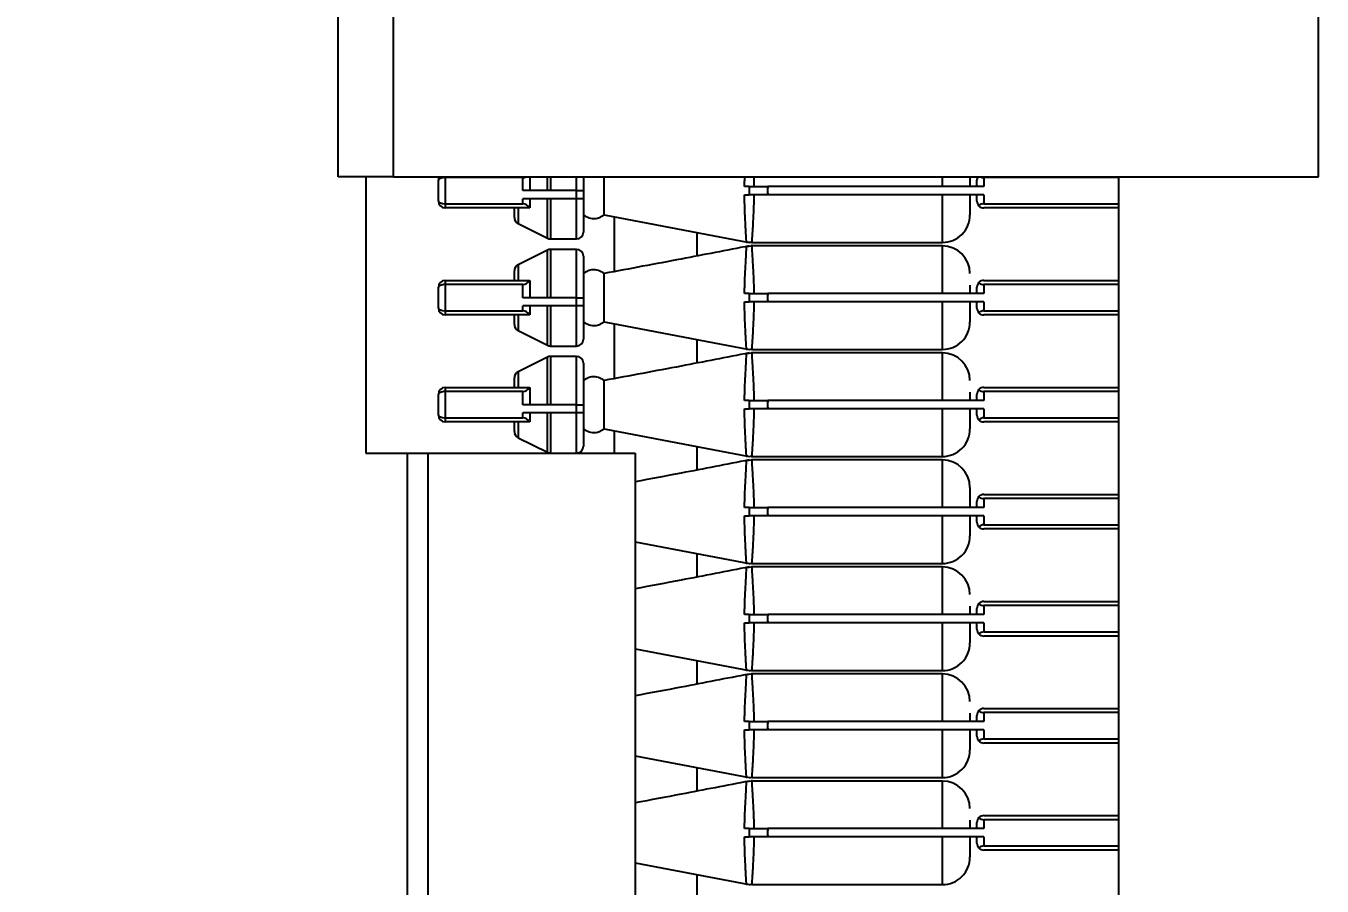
# Model space of a CAD drawing. Header units: millimetres. Extents: x 10 to 584, y 10 to 410.
# Drawn here: x 76.73 to 82.99, y 299.75 to 303.91 of the extents above; entities that cross this region are included whole.
import ezdxf

# ---------------------------------------------------------------- set-up
doc = ezdxf.new("R2010")
doc.units = ezdxf.units.MM
doc.layers.add('2', color=1, linetype='Continuous')
doc.styles.add('SLDTEXTSTYLE0', font='TXT', dxfattribs={"width": 0.7})
doc.dimstyles.new('SLDDIMSTYLE0', dxfattribs={"dimtxt": 3.5, "dimasz": 3.5, "dimexe": 0, "dimexo": 0.0625, "dimgap": 0.875, "dimtad": 1, "dimlfac": 15, "dimrnd": 1e-09, "dimzin": 12, "dimdsep": 46, "dimtxsty": 'SLDTEXTSTYLE0', "dimsah": 1, "dimcen": 0.09, "dimadec": 0, "dimazin": 3, "dimtfac": 1, "dimtofl": 0, "dimtmove": 0, "dimatfit": 3, "dimfxl": 0, "dimfrac": 2, "dimtolj": 1, "dimtzin": 12, "dimarcsym": 0})

# ---------------------------------------------------------------- blocks, each defined once
blk = doc.blocks.new('_D')
at = {"layer": '2', "color": 1}
for p, q in [((167.5018, 346.7783), (43.5018, 346.7783)), ((44.5018, 346.7783), (44.5018, 225.845)), ((181.5762, 225.845), (43.5018, 225.845))]:
    blk.add_line(p, q, dxfattribs=at)
for points in [[(44.5018, 346.7783), (43.9634, 343.2783), (45.0403, 343.2783)], [(44.5018, 225.845), (45.0403, 229.345), (43.9634, 229.345)]]:
    blk.add_solid(points, dxfattribs=at)
at = {"layer": '2', "color": 1, "insert": (39.9901, 278.6627), "char_height": 3.5, "attachment_point": 1, "rotation": 90, "style": 'SLDTEXTSTYLE0'}
blk.add_mtext('1814', dxfattribs=at)

msp = doc.modelspace()

# ---------------------------------------------------------------- linework, layer by layer
at = {"color": 7, "linetype": 'Continuous', "lineweight": 25}
for p, q in [((78.23516, 303.17831), (78.23516, 304.51165)), ((78.50183, 303.17831), (78.50183, 304.51165)), ((82.96849, 303.17831), (82.96849, 304.51165)), ((78.50183, 303.17831), (78.23516, 303.17831)), ((78.36849, 303.17831), (78.36849, 301.84498)), ((78.50183, 303.17831), (82.96849, 303.17831)), ((78.71849, 303.16117), (78.71849, 303.16165)), ((78.71849, 303.06212), (78.71849, 303.16117)), ((78.75183, 303.17498), (78.75183, 303.04831)), ((79.12625, 303.17498), (78.75183, 303.17498)), ((79.12625, 303.11165), (79.12625, 303.17498)), ((79.15958, 303.17831), (79.15958, 303.11165)), ((79.41849, 303.17831), (79.41849, 303.11165)), ((81.31849, 303.13165), (81.31849, 303.16165)), ((81.35183, 303.17498), (81.35183, 303.13165)), ((82.00183, 303.17498), (81.35183, 303.17498)), ((82.00183, 303.17831), (82.00183, 298.67831)), ((79.38516, 303.11165), (79.12625, 303.11165)), ((79.38516, 303.07165), (79.38516, 303.11165)), ((79.38516, 303.11165), (79.41849, 303.11165)), ((79.41849, 303.11165), (79.41849, 303.07165)), ((80.19662, 303.09165), (80.21849, 303.09165)), ((80.21849, 303.13165), (80.19671, 303.13165)), ((80.21849, 303.13165), (80.21849, 303.09165)), ((81.35183, 303.13165), (80.30968, 303.13165)), ((81.35183, 303.09165), (80.30968, 303.09165)), ((81.31849, 303.06165), (81.31849, 303.09165)), ((81.35183, 303.09165), (81.35183, 303.04831)), ((78.71849, 303.06165), (78.71849, 303.06212)), ((78.75183, 303.04831), (78.75183, 303.02831)), ((78.75183, 303.04831), (79.12625, 303.04831)), ((79.38516, 303.07165), (79.12625, 303.07165)), ((79.12625, 303.04831), (79.12625, 303.07165)), ((79.15958, 303.02852), (79.15934, 303.02831)), ((79.15958, 303.07165), (79.15958, 303.02852)), ((79.41849, 303.07165), (79.38516, 303.07165)), ((79.41849, 303.07165), (79.41849, 302.91165)), ((81.35183, 303.04831), (82.00183, 303.04831)), ((79.1568, 303.02831), (78.75183, 303.02831)), ((79.08516, 302.98225), (79.08516, 303.02831)), ((79.15934, 303.02831), (79.1568, 303.02831)), ((79.51849, 302.99498), (80.21849, 302.86181)), ((79.56849, 302.72101), (79.56849, 302.98547)), ((82.00183, 303.02831), (81.35183, 303.02831)), ((79.10359, 302.95243), (79.24479, 302.88183)), ((79.96849, 302.79643), (79.96849, 302.90937)), ((79.25969, 302.87831), (79.38516, 302.87831)), ((80.20585, 302.86608), (80.20594, 302.86415)), ((80.20585, 302.84047), (80.20594, 302.84247)), ((80.23141, 302.844), (80.20619, 302.84059)), ((80.23128, 302.86165), (81.15183, 302.86165)), ((81.15183, 302.84498), (80.23128, 302.84498)), ((79.24479, 302.82479), (79.10359, 302.75419)), ((79.38516, 302.82831), (79.25969, 302.82831)), ((79.41849, 302.79498), (79.41849, 302.59498)), ((79.08516, 302.67831), (79.08516, 302.72438)), ((78.75183, 302.67831), (78.75183, 302.65831)), ((78.75183, 302.67831), (79.1568, 302.67831)), ((79.12625, 302.65831), (78.75183, 302.65831)), ((78.75183, 302.65831), (78.75183, 302.53165)), ((79.12625, 302.59498), (79.12625, 302.65831)), ((79.1568, 302.67831), (79.15934, 302.67831)), ((79.15934, 302.67831), (79.15958, 302.67811)), ((79.15958, 302.67811), (79.15958, 302.59498)), ((81.35183, 302.67831), (82.00183, 302.67831)), ((81.35183, 302.65831), (81.35183, 302.61498)), ((82.00183, 302.65831), (81.35183, 302.65831)), ((78.71849, 302.64451), (78.71849, 302.64498)), ((78.71849, 302.54545), (78.71849, 302.64451)), ((79.38516, 302.59498), (79.12625, 302.59498)), ((79.38516, 302.55498), (79.38516, 302.59498)), ((79.38516, 302.59498), (79.41849, 302.59498)), ((79.41849, 302.59498), (79.41849, 302.55498)), ((80.21849, 302.61498), (80.19671, 302.61498)), ((80.21849, 302.61498), (80.21849, 302.57498)), ((81.35183, 302.61498), (80.30968, 302.61498)), ((81.31849, 302.61498), (81.31849, 302.64498)), ((78.71849, 302.54498), (78.71849, 302.54545)), ((78.75183, 302.53165), (78.75183, 302.51165)), ((78.75183, 302.53165), (79.12625, 302.53165)), ((79.12625, 302.53165), (79.12625, 302.55498)), ((79.38516, 302.55498), (79.12625, 302.55498)), ((79.15958, 302.55498), (79.15958, 302.51185)), ((79.41849, 302.55498), (79.38516, 302.55498)), ((79.41849, 302.55498), (79.41849, 302.39498)), ((80.19662, 302.57498), (80.21849, 302.57498)), ((81.35183, 302.57498), (80.30968, 302.57498)), ((81.31849, 302.54498), (81.31849, 302.57498)), ((81.35183, 302.57498), (81.35183, 302.53165)), ((81.35183, 302.53165), (82.00183, 302.53165)), ((79.1568, 302.51165), (78.75183, 302.51165)), ((79.08516, 302.46558), (79.08516, 302.51165)), ((79.15934, 302.51165), (79.1568, 302.51165)), ((79.15958, 302.51185), (79.15934, 302.51165)), ((79.51849, 302.47832), (80.21849, 302.34514)), ((79.56849, 302.20435), (79.56849, 302.4688)), ((82.00183, 302.51165), (81.35183, 302.51165)), ((79.10359, 302.43577), (79.24479, 302.36517)), ((79.25969, 302.36165), (79.38516, 302.36165)), ((79.96849, 302.27977), (79.96849, 302.3927)), ((80.20585, 302.34941), (80.20594, 302.34749)), ((80.23128, 302.34498), (81.15183, 302.34498)), ((79.24479, 302.30813), (79.10359, 302.23753)), ((79.38516, 302.31165), (79.25969, 302.31165)), ((79.41849, 302.27831), (79.41849, 302.07831)), ((80.20585, 302.3238), (80.20594, 302.3258)), ((80.23141, 302.32733), (80.20619, 302.32392)), ((81.15183, 302.32831), (80.23128, 302.32831)), ((78.75183, 302.16165), (78.75183, 302.14165)), ((78.75183, 302.16165), (79.1568, 302.16165)), ((79.08516, 302.16165), (79.08516, 302.20771)), ((79.1568, 302.16165), (79.15934, 302.16165)), ((79.15934, 302.16165), (79.15958, 302.16145)), ((79.15958, 302.16145), (79.15958, 302.07831)), ((81.35183, 302.16165), (82.00183, 302.16165)), ((78.71849, 302.12784), (78.71849, 302.12831)), ((78.71849, 302.02879), (78.71849, 302.12784)), ((79.12625, 302.14165), (78.75183, 302.14165)), ((78.75183, 302.14165), (78.75183, 302.01498)), ((79.12625, 302.07831), (79.12625, 302.14165)), ((80.21849, 302.09831), (80.19671, 302.09831)), ((80.21849, 302.09831), (80.21849, 302.05831)), ((81.35183, 302.09831), (80.30968, 302.09831)), ((81.31849, 302.09831), (81.31849, 302.12831)), ((81.35183, 302.14165), (81.35183, 302.09831)), ((82.00183, 302.14165), (81.35183, 302.14165)), ((78.71849, 302.02831), (78.71849, 302.02879)), ((79.38516, 302.07831), (79.12625, 302.07831)), ((79.38516, 302.03831), (79.12625, 302.03831)), ((79.12625, 302.01498), (79.12625, 302.03831)), ((79.15958, 302.03831), (79.15958, 301.99518)), ((79.38516, 302.03831), (79.38516, 302.07831)), ((79.38516, 302.07831), (79.41849, 302.07831)), ((79.41849, 302.03831), (79.38516, 302.03831)), ((79.41849, 302.07831), (79.41849, 302.03831)), ((79.41849, 302.03831), (79.41849, 301.87831)), ((80.19662, 302.05831), (80.21849, 302.05831)), ((81.35183, 302.05831), (80.30968, 302.05831)), ((81.31849, 302.02831), (81.31849, 302.05831)), ((81.35183, 302.05831), (81.35183, 302.01498)), ((78.75183, 302.01498), (78.75183, 301.99498)), ((78.75183, 302.01498), (79.12625, 302.01498)), ((79.1568, 301.99498), (78.75183, 301.99498)), ((79.08516, 301.94892), (79.08516, 301.99498)), ((79.15934, 301.99498), (79.1568, 301.99498)), ((79.15958, 301.99518), (79.15934, 301.99498)), ((81.35183, 302.01498), (82.00183, 302.01498)), ((82.00183, 301.99498), (81.35183, 301.99498)), ((79.10359, 301.9191), (79.24479, 301.8485)), ((79.51849, 301.96165), (80.21849, 301.82847)), ((79.56849, 301.84498), (79.56849, 301.95214)), ((78.36849, 301.84498), (78.56849, 301.84498)), ((78.56849, 298.67831), (78.56849, 301.84498)), ((78.56849, 301.84498), (78.66849, 301.84498)), ((78.66849, 298.67831), (78.66849, 301.84498)), ((78.66849, 301.84498), (79.66849, 301.84498)), ((79.66849, 301.84498), (79.66849, 298.67831)), ((79.96849, 301.7631), (79.96849, 301.87604)), ((80.20585, 301.83275), (80.20594, 301.83082)), ((80.20585, 301.80713), (80.20594, 301.80913)), ((80.23141, 301.81067), (80.20619, 301.80726)), ((80.23128, 301.82831), (81.15183, 301.82831)), ((81.15183, 301.81165), (80.23128, 301.81165)), ((81.31849, 301.58165), (81.31849, 301.61165)), ((81.35183, 301.64498), (82.00183, 301.64498)), ((81.35183, 301.62498), (81.35183, 301.58165)), ((82.00183, 301.62498), (81.35183, 301.62498)), ((80.19662, 301.54165), (80.21849, 301.54165)), ((80.21849, 301.58165), (80.19671, 301.58165)), ((80.21849, 301.58165), (80.21849, 301.54165)), ((81.35183, 301.58165), (80.30968, 301.58165)), ((81.35183, 301.54165), (80.30968, 301.54165)), ((81.31849, 301.51165), (81.31849, 301.54165)), ((81.35183, 301.54165), (81.35183, 301.49831)), ((81.35183, 301.49831), (82.00183, 301.49831)), ((82.00183, 301.47831), (81.35183, 301.47831)), ((79.66849, 301.41644), (80.21849, 301.31181)), ((79.96849, 301.24643), (79.96849, 301.35937)), ((80.20585, 301.31608), (80.20594, 301.31415)), ((80.20585, 301.29047), (80.20594, 301.29247)), ((80.23141, 301.294), (80.20619, 301.29059)), ((80.23128, 301.31165), (81.15183, 301.31165)), ((81.15183, 301.29498), (80.23128, 301.29498)), ((81.31849, 301.06498), (81.31849, 301.09498)), ((81.35183, 301.12831), (82.00183, 301.12831)), ((82.00183, 301.10831), (81.35183, 301.10831)), ((81.35183, 301.10831), (81.35183, 301.06498)), ((80.21849, 301.06498), (80.19671, 301.06498)), ((80.21849, 301.06498), (80.21849, 301.02498)), ((81.35183, 301.06498), (80.30968, 301.06498)), ((80.19662, 301.02498), (80.21849, 301.02498)), ((81.35183, 301.02498), (80.30968, 301.02498)), ((81.31849, 300.99498), (81.31849, 301.02498)), ((81.35183, 301.02498), (81.35183, 300.98165)), ((81.35183, 300.98165), (82.00183, 300.98165)), ((82.00183, 300.96165), (81.35183, 300.96165)), ((79.66849, 300.89978), (80.21849, 300.79514)), ((79.96849, 300.72977), (79.96849, 300.8427)), ((80.20585, 300.79941), (80.20594, 300.79749)), ((80.20585, 300.7738), (80.20594, 300.7758)), ((80.23141, 300.77733), (80.20619, 300.77392)), ((80.23128, 300.79498), (81.15183, 300.79498)), ((81.15183, 300.77831), (80.23128, 300.77831)), ((81.35183, 300.61165), (82.00183, 300.61165)), ((81.35183, 300.59165), (81.35183, 300.54831)), ((82.00183, 300.59165), (81.35183, 300.59165)), ((80.21849, 300.54831), (80.19671, 300.54831)), ((80.21849, 300.54831), (80.21849, 300.50831)), ((81.35183, 300.54831), (80.30968, 300.54831)), ((81.31849, 300.54831), (81.31849, 300.57831)), ((80.19662, 300.50831), (80.21849, 300.50831)), ((81.35183, 300.50831), (80.30968, 300.50831)), ((81.31849, 300.47831), (81.31849, 300.50831)), ((81.35183, 300.50831), (81.35183, 300.46498)), ((81.35183, 300.46498), (82.00183, 300.46498)), ((82.00183, 300.44498), (81.35183, 300.44498)), ((79.66849, 300.38311), (80.21849, 300.27847)), ((79.96849, 300.2131), (79.96849, 300.32604)), ((80.20585, 300.28275), (80.20594, 300.28082)), ((80.23128, 300.27831), (81.15183, 300.27831)), ((80.20585, 300.25713), (80.20594, 300.25913)), ((80.23141, 300.26067), (80.20619, 300.25726)), ((81.15183, 300.26165), (80.23128, 300.26165)), ((81.35183, 300.09498), (82.00183, 300.09498)), ((80.21849, 300.03165), (80.19671, 300.03165)), ((80.21849, 300.03165), (80.21849, 299.99165)), ((81.35183, 300.03165), (80.30968, 300.03165)), ((81.31849, 300.03165), (81.31849, 300.06165)), ((81.35183, 300.07498), (81.35183, 300.03165)), ((82.00183, 300.07498), (81.35183, 300.07498)), ((80.19662, 299.99165), (80.21849, 299.99165)), ((81.35183, 299.99165), (80.30968, 299.99165)), ((81.31849, 299.96165), (81.31849, 299.99165)), ((81.35183, 299.99165), (81.35183, 299.94831)), ((81.35183, 299.94831), (82.00183, 299.94831)), ((82.00183, 299.92831), (81.35183, 299.92831)), ((79.66849, 299.86644), (80.21849, 299.76181)), ((79.96849, 299.69643), (79.96849, 299.80937)), ((80.20585, 299.76608), (80.20594, 299.76415)), ((80.23128, 299.76165), (81.15183, 299.76165))]:
    msp.add_line(p, q, dxfattribs=at)
at = {"color": 59, "linetype": 'Continuous', "lineweight": 25}
for p, q in [((78.75183, 303.17831), (78.75183, 303.17498)), ((79.24479, 303.11165), (79.24479, 303.17831)), ((79.25969, 303.17831), (79.25969, 303.11165)), ((79.38516, 303.11165), (79.38516, 303.17831)), ((79.24479, 302.88183), (79.24479, 303.07165)), ((79.25969, 303.07165), (79.25969, 302.87831)), ((79.38516, 302.87831), (79.38516, 303.07165)), ((79.10359, 303.02831), (79.10359, 302.95243)), ((79.24479, 302.59498), (79.24479, 302.82479)), ((79.25969, 302.82831), (79.25969, 302.59498)), ((79.38516, 302.59498), (79.38516, 302.82831)), ((79.10359, 302.75419), (79.10359, 302.67831)), ((79.24479, 302.36517), (79.24479, 302.55498)), ((79.25969, 302.55498), (79.25969, 302.36165)), ((79.38516, 302.36165), (79.38516, 302.55498)), ((79.10359, 302.51165), (79.10359, 302.43577)), ((79.24479, 302.07831), (79.24479, 302.30813)), ((79.25969, 302.31165), (79.25969, 302.07831)), ((79.38516, 302.07831), (79.38516, 302.31165)), ((79.10359, 302.23753), (79.10359, 302.16165)), ((79.24479, 301.8485), (79.24479, 302.03831)), ((79.25969, 302.03831), (79.25969, 301.84498)), ((79.38516, 301.84498), (79.38516, 302.03831)), ((79.10359, 301.99498), (79.10359, 301.9191))]:
    msp.add_line(p, q, dxfattribs=at)
at = {"color": 7, "linetype": 'Continuous', "lineweight": 25}
for centre, radius, start, end in [((78.75183, 303.16165), 0.03333, 150, 180), ((79.12625, 303.20831), 0.03333, 270, 295.841933), ((81.35183, 303.16165), 0.03333, 150, 180), ((81.35183, 303.20831), 0.03333, 244.158067, 270), ((78.75183, 303.06165), 0.03333, 180, 270), ((79.12625, 303.01498), 0.03333, 23.578178, 90), ((81.35183, 303.06165), 0.03333, 180, 224.427004), ((81.35183, 303.01498), 0.03333, 90, 135.572996), ((81.35183, 303.06165), 0.03333, 224.427004, 270), ((79.11849, 302.98225), 0.03333, 180, 243.434949), ((81.15183, 302.99498), 0.13333, 269.982121, 0), ((79.38516, 302.91165), 0.03333, 270, 0), ((79.25969, 302.91165), 0.03333, 243.434949, 270), ((81.15183, 302.71165), 0.13333, 0, 89.982121), ((79.25969, 302.79498), 0.03333, 90, 116.565051), ((79.38516, 302.79498), 0.03333, 0, 90), ((79.11849, 302.72438), 0.03333, 116.565051, 180), ((78.75183, 302.64498), 0.03333, 90, 180), ((79.12625, 302.69165), 0.03333, 270, 336.421822), ((81.35183, 302.64498), 0.03333, 135.572996, 180), ((81.35183, 302.64498), 0.03333, 90, 135.572996), ((81.35183, 302.69165), 0.03333, 224.427004, 270), ((78.75183, 302.54498), 0.03333, 180, 270), ((79.12625, 302.49831), 0.03333, 23.578178, 90), ((81.35183, 302.54498), 0.03333, 180, 224.427004), ((81.35183, 302.49831), 0.03333, 90, 135.572996), ((79.11849, 302.46558), 0.03333, 180, 243.434949), ((81.15183, 302.47831), 0.13333, 269.982121, 0), ((81.35183, 302.54498), 0.03333, 224.427004, 270), ((79.25969, 302.39498), 0.03333, 243.434949, 270), ((79.38516, 302.39498), 0.03333, 270, 0), ((79.25969, 302.27831), 0.03333, 90, 116.565051), ((79.38516, 302.27831), 0.03333, 0, 90), ((81.15183, 302.19498), 0.13333, 0, 89.982121), ((79.11849, 302.20771), 0.03333, 116.565051, 180), ((78.75183, 302.12831), 0.03333, 90, 180), ((79.12625, 302.17498), 0.03333, 270, 336.421822), ((81.35183, 302.12831), 0.03333, 90, 135.572996), ((81.35183, 302.12831), 0.03333, 135.572996, 180), ((81.35183, 302.17498), 0.03333, 224.427004, 270), ((78.75183, 302.02831), 0.03333, 180, 270), ((81.35183, 302.02831), 0.03333, 180, 224.427004), ((79.12625, 301.98165), 0.03333, 23.578178, 90), ((81.35183, 301.98165), 0.03333, 90, 135.572996), ((81.35183, 302.02831), 0.03333, 224.427004, 270), ((79.11849, 301.94892), 0.03333, 180, 243.434949), ((81.15183, 301.96165), 0.13333, 269.982121, 0), ((79.25969, 301.87831), 0.03333, 243.434949, 270), ((79.38516, 301.87831), 0.03333, 270, 0), ((81.15183, 301.67831), 0.13333, 0, 89.982121), ((81.35183, 301.61165), 0.03333, 135.572996, 180), ((81.35183, 301.61165), 0.03333, 90, 135.572996), ((81.35183, 301.65831), 0.03333, 224.427004, 270), ((81.35183, 301.51165), 0.03333, 180, 224.427004), ((81.35183, 301.46498), 0.03333, 90, 135.572996), ((81.35183, 301.51165), 0.03333, 224.427004, 270), ((81.15183, 301.44498), 0.13333, 269.982121, 0), ((81.15183, 301.16165), 0.13333, 0, 89.982121), ((81.35183, 301.09498), 0.03333, 135.572996, 180), ((81.35183, 301.09498), 0.03333, 90, 135.572996), ((81.35183, 301.14165), 0.03333, 224.427004, 270), ((81.35183, 300.99498), 0.03333, 180, 224.427004), ((81.35183, 300.94831), 0.03333, 90, 135.572996), ((81.35183, 300.99498), 0.03333, 224.427004, 270), ((81.15183, 300.92831), 0.13333, 269.982121, 0), ((81.15183, 300.64498), 0.13333, 0, 89.982121), ((81.35183, 300.57831), 0.03333, 135.572996, 180), ((81.35183, 300.57831), 0.03333, 90, 135.572996), ((81.35183, 300.62498), 0.03333, 224.427004, 270), ((81.35183, 300.47831), 0.03333, 180, 224.427004), ((81.35183, 300.43165), 0.03333, 90, 135.572996), ((81.15183, 300.41165), 0.13333, 269.982121, 0), ((81.35183, 300.47831), 0.03333, 224.427004, 270), ((81.15183, 300.12831), 0.13333, 0, 89.982121), ((81.35183, 300.06165), 0.03333, 90, 135.572996), ((81.35183, 300.06165), 0.03333, 135.572996, 180), ((81.35183, 300.10831), 0.03333, 224.427004, 270), ((81.35183, 299.96165), 0.03333, 180, 224.427004), ((81.35183, 299.91498), 0.03333, 90, 135.572996), ((81.35183, 299.96165), 0.03333, 224.427004, 270), ((81.15183, 299.89498), 0.13333, 269.982121, 0)]:
    msp.add_arc(centre, radius, start, end, dxfattribs=at)
for centre, start_param, end_param in [((78.75183, 303.16117), 1.5707963, 3.1415927), ((78.75183, 303.06212), 3.1415927, 4.712389), ((78.75183, 302.64451), 1.5707963, 3.1415927), ((78.75183, 302.54545), 3.1415927, 4.712389), ((78.75183, 302.12784), 1.5707963, 3.1415927), ((78.75183, 302.02879), 3.1415927, 4.712389)]:
    msp.add_ellipse(centre, major_axis=(0.03333, 0), ratio=0.4142136, start_param=start_param, end_param=end_param, dxfattribs=at)
for points, knots in [([(79.51849, 303.11165), (79.51849, 303.12725), (79.51849, 303.15192), (79.51849, 303.17122), (79.51849, 303.17831)], [0, 0, 0, 0, 0.6321966, 1, 1, 1, 1]), ([(81.28516, 303.17223), (81.28516, 303.16488), (81.28516, 303.15354), (81.28516, 303.13734), (81.28516, 303.13165)], [0, 0, 0, 0, 0.6488276, 1, 1, 1, 1]), ([(79.51849, 302.99507), (79.51849, 302.99504), (79.51849, 302.99202), (79.51849, 303.0024), (79.51849, 303.02664), (79.51849, 303.06593), (79.51849, 303.09641), (79.51849, 303.11165)], [0, 0, 0, 0, 0.002411, 0.2518083, 0.5012055, 0.7506028, 1, 1, 1, 1]), ([(80.21849, 303.13165), (80.23075, 303.13165), (80.25527, 303.13165), (80.28872, 303.13165), (80.30673, 303.13165), (80.30968, 303.13165)], [0, 0, 0, 0, 0.4554846, 0.9107025, 1, 1, 1, 1]), ([(80.30968, 303.09165), (80.29424, 303.09165), (80.26333, 303.09165), (80.2336, 303.09165), (80.22024, 303.09165), (80.21849, 303.09165)], [0, 0, 0, 0, 0.46482772, 0.93020447, 1, 1, 1, 1]), ([(81.28516, 303.09165), (81.28516, 303.08675), (81.28516, 303.06574), (81.28516, 303.03896), (81.28516, 303.00382), (81.28516, 302.99862), (81.28516, 302.99498)], [0, 0, 0, 0, 0.06579112, 0.28211026, 0.49679186, 1, 1, 1, 1]), ([(79.41849, 302.99498), (79.42758, 302.9893), (79.44473, 302.97857), (79.47303, 302.97532), (79.49804, 302.9816), (79.51143, 302.99036), (79.51849, 302.99498)], [0, 0, 0, 0, 0.2951594, 0.5571246, 0.7666802, 1, 1, 1, 1]), ([(80.21849, 302.84482), (80.10924, 302.82352), (79.87591, 302.77802), (79.64257, 302.73469), (79.51849, 302.71165)], [0, 0, 0, 0, 0.4682335, 1, 1, 1, 1]), ([(80.20637, 302.86571), (80.2104, 302.86417), (80.21843, 302.8611), (80.22689, 302.86267), (80.23111, 302.86346)], [0, 0, 0, 0, 0.5005037, 1, 1, 1, 1]), ([(79.51849, 302.71165), (79.50955, 302.71733), (79.49261, 302.72811), (79.46439, 302.73129), (79.43928, 302.72499), (79.42568, 302.71626), (79.41849, 302.71165)], [0, 0, 0, 0, 0.2916196, 0.5527069, 0.7637104, 1, 1, 1, 1]), ([(79.51849, 302.59498), (79.51849, 302.61027), (79.51849, 302.64084), (79.51849, 302.6794), (79.51849, 302.70631), (79.51849, 302.70981), (79.51849, 302.71155)], [0, 0, 0, 0, 0.2506994, 0.5013989, 0.7520983, 1, 1, 1, 1]), ([(81.28516, 302.65557), (81.28516, 302.64821), (81.28516, 302.63687), (81.28516, 302.62067), (81.28516, 302.61498)], [0, 0, 0, 0, 0.6488276, 1, 1, 1, 1]), ([(79.51849, 302.4784), (79.51849, 302.47837), (79.51849, 302.47536), (79.51849, 302.48574), (79.51849, 302.50998), (79.51849, 302.54926), (79.51849, 302.57974), (79.51849, 302.59498)], [0, 0, 0, 0, 0.002411, 0.2518083, 0.5012055, 0.7506028, 1, 1, 1, 1]), ([(80.21849, 302.61498), (80.23075, 302.61498), (80.25527, 302.61498), (80.28872, 302.61498), (80.30673, 302.61498), (80.30968, 302.61498)], [0, 0, 0, 0, 0.4554846, 0.9107025, 1, 1, 1, 1]), ([(80.30968, 302.57498), (80.29424, 302.57498), (80.26333, 302.57498), (80.2336, 302.57498), (80.22024, 302.57498), (80.21849, 302.57498)], [0, 0, 0, 0, 0.46482772, 0.93020447, 1, 1, 1, 1]), ([(81.28516, 302.57498), (81.28516, 302.57008), (81.28516, 302.54907), (81.28516, 302.52229), (81.28516, 302.48715), (81.28516, 302.48196), (81.28516, 302.47831)], [0, 0, 0, 0, 0.06579112, 0.28211026, 0.49679186, 1, 1, 1, 1]), ([(79.41849, 302.47831), (79.42758, 302.47263), (79.44473, 302.4619), (79.47303, 302.45866), (79.49804, 302.46493), (79.51143, 302.4737), (79.51849, 302.47831)], [0, 0, 0, 0, 0.2951594, 0.5571246, 0.7666802, 1, 1, 1, 1]), ([(80.20637, 302.34904), (80.2104, 302.3475), (80.21843, 302.34443), (80.22689, 302.346), (80.23111, 302.34679)], [0, 0, 0, 0, 0.5005037, 1, 1, 1, 1]), ([(80.21849, 302.32816), (80.10924, 302.30685), (79.87591, 302.26135), (79.64257, 302.21802), (79.51849, 302.19498)], [0, 0, 0, 0, 0.4682335, 1, 1, 1, 1]), ([(79.51849, 302.19498), (79.50955, 302.20067), (79.49261, 302.21145), (79.46439, 302.21462), (79.43928, 302.20833), (79.42568, 302.19959), (79.41849, 302.19498)], [0, 0, 0, 0, 0.2916196, 0.5527069, 0.7637104, 1, 1, 1, 1]), ([(79.51849, 302.07831), (79.51849, 302.0936), (79.51849, 302.12418), (79.51849, 302.16273), (79.51849, 302.18964), (79.51849, 302.19314), (79.51849, 302.19488)], [0, 0, 0, 0, 0.2506994, 0.5013989, 0.7520983, 1, 1, 1, 1]), ([(80.21849, 302.09831), (80.23075, 302.09831), (80.25527, 302.09831), (80.28872, 302.09831), (80.30673, 302.09831), (80.30968, 302.09831)], [0, 0, 0, 0, 0.4554846, 0.9107025, 1, 1, 1, 1]), ([(81.28516, 302.1389), (81.28516, 302.13154), (81.28516, 302.12021), (81.28516, 302.104), (81.28516, 302.09831)], [0, 0, 0, 0, 0.6488276, 1, 1, 1, 1]), ([(79.51849, 301.96173), (79.51849, 301.9617), (79.51849, 301.95869), (79.51849, 301.96907), (79.51849, 301.99331), (79.51849, 302.0326), (79.51849, 302.06307), (79.51849, 302.07831)], [0, 0, 0, 0, 0.002411, 0.2518083, 0.5012055, 0.7506028, 1, 1, 1, 1]), ([(80.30968, 302.05831), (80.29424, 302.05831), (80.26333, 302.05831), (80.2336, 302.05831), (80.22024, 302.05831), (80.21849, 302.05831)], [0, 0, 0, 0, 0.46482772, 0.93020447, 1, 1, 1, 1]), ([(81.28516, 302.05831), (81.28516, 302.05341), (81.28516, 302.03241), (81.28516, 302.00563), (81.28516, 301.97048), (81.28516, 301.96529), (81.28516, 301.96165)], [0, 0, 0, 0, 0.06579112, 0.28211026, 0.49679186, 1, 1, 1, 1]), ([(79.41849, 301.96165), (79.42758, 301.95596), (79.44473, 301.94524), (79.47303, 301.94199), (79.49804, 301.94827), (79.51143, 301.95703), (79.51849, 301.96165)], [0, 0, 0, 0, 0.2951594, 0.5571246, 0.7666802, 1, 1, 1, 1]), ([(80.21849, 301.81149), (80.10924, 301.79014), (79.92591, 301.75432), (79.74257, 301.7202), (79.66849, 301.70641)], [0, 0, 0, 0, 0.5959309, 1, 1, 1, 1]), ([(80.20637, 301.83237), (80.2104, 301.83084), (80.21843, 301.82776), (80.22689, 301.82934), (80.23111, 301.83013)], [0, 0, 0, 0, 0.5005037, 1, 1, 1, 1]), ([(81.28516, 301.67831), (81.28516, 301.67561), (81.28516, 301.67085), (81.28516, 301.63775), (81.28516, 301.60603), (81.28516, 301.58728), (81.28516, 301.58165)], [0, 0, 0, 0, 0.424183, 0.7471794, 0.9240222, 1, 1, 1, 1]), ([(80.21849, 301.58165), (80.23075, 301.58165), (80.25527, 301.58165), (80.28872, 301.58165), (80.30673, 301.58165), (80.30968, 301.58165)], [0, 0, 0, 0, 0.4554846, 0.9107025, 1, 1, 1, 1]), ([(80.30968, 301.54165), (80.29424, 301.54165), (80.26333, 301.54165), (80.2336, 301.54165), (80.22024, 301.54165), (80.21849, 301.54165)], [0, 0, 0, 0, 0.4648277, 0.9302045, 1, 1, 1, 1]), ([(81.28516, 301.54165), (81.28516, 301.53675), (81.28516, 301.51574), (81.28516, 301.48896), (81.28516, 301.45382), (81.28516, 301.44862), (81.28516, 301.44498)], [0, 0, 0, 0, 0.06579112, 0.28211026, 0.49679186, 1, 1, 1, 1]), ([(80.21849, 301.29482), (80.10924, 301.27347), (79.92591, 301.23765), (79.74257, 301.20353), (79.66849, 301.18975)], [0, 0, 0, 0, 0.5959309, 1, 1, 1, 1]), ([(80.20637, 301.31571), (80.2104, 301.31417), (80.21843, 301.3111), (80.22689, 301.31267), (80.23111, 301.31346)], [0, 0, 0, 0, 0.5005037, 1, 1, 1, 1]), ([(81.28516, 301.10557), (81.28516, 301.09821), (81.28516, 301.08687), (81.28516, 301.07067), (81.28516, 301.06498)], [0, 0, 0, 0, 0.6488276, 1, 1, 1, 1]), ([(80.21849, 301.06498), (80.23075, 301.06498), (80.25527, 301.06498), (80.28872, 301.06498), (80.30673, 301.06498), (80.30968, 301.06498)], [0, 0, 0, 0, 0.4554846, 0.9107025, 1, 1, 1, 1]), ([(80.30968, 301.02498), (80.29424, 301.02498), (80.26333, 301.02498), (80.2336, 301.02498), (80.22024, 301.02498), (80.21849, 301.02498)], [0, 0, 0, 0, 0.4648277, 0.9302045, 1, 1, 1, 1]), ([(81.28516, 301.02498), (81.28516, 301.02008), (81.28516, 300.99907), (81.28516, 300.97229), (81.28516, 300.93715), (81.28516, 300.93196), (81.28516, 300.92831)], [0, 0, 0, 0, 0.06579112, 0.28211026, 0.49679186, 1, 1, 1, 1]), ([(80.21849, 300.77816), (80.10924, 300.75681), (79.92591, 300.72099), (79.74257, 300.68687), (79.66849, 300.67308)], [0, 0, 0, 0, 0.5959309, 1, 1, 1, 1]), ([(80.20637, 300.79904), (80.2104, 300.7975), (80.21843, 300.79443), (80.22689, 300.796), (80.23111, 300.79679)], [0, 0, 0, 0, 0.5005037, 1, 1, 1, 1]), ([(81.28516, 300.5889), (81.28516, 300.58154), (81.28516, 300.57021), (81.28516, 300.554), (81.28516, 300.54831)], [0, 0, 0, 0, 0.6488276, 1, 1, 1, 1]), ([(80.21849, 300.54831), (80.23075, 300.54831), (80.25527, 300.54831), (80.28872, 300.54831), (80.30673, 300.54831), (80.30968, 300.54831)], [0, 0, 0, 0, 0.4554846, 0.9107025, 1, 1, 1, 1]), ([(80.30968, 300.50831), (80.29424, 300.50831), (80.26333, 300.50831), (80.2336, 300.50831), (80.22024, 300.50831), (80.21849, 300.50831)], [0, 0, 0, 0, 0.46482772, 0.93020447, 1, 1, 1, 1]), ([(81.28516, 300.50831), (81.28516, 300.50341), (81.28516, 300.48241), (81.28516, 300.45563), (81.28516, 300.42048), (81.28516, 300.41529), (81.28516, 300.41165)], [0, 0, 0, 0, 0.06579112, 0.28211026, 0.49679186, 1, 1, 1, 1]), ([(80.20637, 300.28237), (80.2104, 300.28084), (80.21843, 300.27776), (80.22689, 300.27934), (80.23111, 300.28013)], [0, 0, 0, 0, 0.5005037, 1, 1, 1, 1]), ([(80.21849, 300.26149), (80.10924, 300.24014), (79.92591, 300.20432), (79.74257, 300.1702), (79.66849, 300.15641)], [0, 0, 0, 0, 0.5959309, 1, 1, 1, 1]), ([(80.21849, 300.03165), (80.23075, 300.03165), (80.25527, 300.03165), (80.28872, 300.03165), (80.30673, 300.03165), (80.30968, 300.03165)], [0, 0, 0, 0, 0.4554846, 0.9107025, 1, 1, 1, 1]), ([(81.28516, 300.07223), (81.28516, 300.06488), (81.28516, 300.05354), (81.28516, 300.03734), (81.28516, 300.03165)], [0, 0, 0, 0, 0.6488276, 1, 1, 1, 1]), ([(80.30968, 299.99165), (80.29424, 299.99165), (80.26333, 299.99165), (80.2336, 299.99165), (80.22024, 299.99165), (80.21849, 299.99165)], [0, 0, 0, 0, 0.46482772, 0.93020447, 1, 1, 1, 1]), ([(81.28516, 299.99165), (81.28516, 299.98675), (81.28516, 299.96574), (81.28516, 299.93896), (81.28516, 299.90382), (81.28516, 299.89862), (81.28516, 299.89498)], [0, 0, 0, 0, 0.06579112, 0.28211026, 0.49679186, 1, 1, 1, 1]), ([(80.20637, 299.76571), (80.2104, 299.76417), (80.21843, 299.7611), (80.22689, 299.76267), (80.23111, 299.76346)], [0, 0, 0, 0, 0.5005037, 1, 1, 1, 1])]:
    msp.add_open_spline(points, degree=3, knots=knots, dxfattribs=at)
at = {"color": 59, "linetype": 'Continuous', "lineweight": 25}
for points, knots in [([(80.19671, 303.13165), (80.19684, 303.1429), (80.19704, 303.15934), (80.19758, 303.17376), (80.19776, 303.17831)], [0, 0, 0, 0, 0.68407842, 1, 1, 1, 1]), ([(80.24043, 303.17831), (80.24054, 303.17596), (80.24116, 303.16185), (80.24141, 303.14537), (80.24162, 303.13165)], [0, 0, 0, 0, 0.1670986, 1, 1, 1, 1]), ([(81.15183, 303.13165), (81.15183, 303.14725), (81.15183, 303.16372), (81.15183, 303.17759), (81.15183, 303.17831)], [0, 0, 0, 0, 0.9478599, 1, 1, 1, 1]), ([(80.20594, 302.86415), (80.20594, 302.86413), (80.20634, 302.85466), (80.20487, 302.87986), (80.20212, 302.93007), (80.19944, 302.98146), (80.19719, 303.04249), (80.19681, 303.07489), (80.19662, 303.09165)], [0, 0, 0, 0, 0.0010478, 0.3924238, 0.5418725, 0.7850634, 0.8888566, 1, 1, 1, 1]), ([(80.24175, 303.09165), (80.24174, 303.09109), (80.24161, 303.07182), (80.24084, 303.03708), (80.23818, 302.97547), (80.2353, 302.9264), (80.23225, 302.87453), (80.23169, 302.86706), (80.23128, 302.86165)], [0, 0, 0, 0, 0.0036336, 0.1247433, 0.2288001, 0.4680545, 0.614938, 1, 1, 1, 1]), ([(81.15183, 302.86165), (81.15183, 302.86689), (81.15183, 302.87461), (81.15183, 302.92798), (81.15183, 302.97987), (81.15183, 303.0393), (81.15183, 303.07349), (81.15183, 303.09165)], [0, 0, 0, 0, 0.3773035, 0.5553663, 0.7769376, 0.8815574, 1, 1, 1, 1]), ([(80.23128, 302.84498), (80.23128, 302.84498), (80.23068, 302.85428), (80.23153, 302.83718), (80.23238, 302.82008)], [0, 0, 0, 0, 0.0001642, 1, 1, 1, 1]), ([(80.23128, 302.84498), (80.23128, 302.84498), (80.23068, 302.85428), (80.23192, 302.82789), (80.23461, 302.77867), (80.2381, 302.71713), (80.24072, 302.66245), (80.24137, 302.62834), (80.24162, 302.61498)], [0, 0, 0, 0, 0.0000568, 0.3457315, 0.6012125, 0.7779294, 0.912991, 1, 1, 1, 1]), ([(81.15183, 302.61498), (81.15183, 302.63006), (81.15183, 302.66622), (81.15183, 302.72277), (81.15183, 302.78359), (81.15183, 302.83419), (81.15183, 302.84118), (81.15183, 302.84498)], [0, 0, 0, 0, 0.0982685, 0.2356394, 0.4182639, 0.6841567, 1, 1, 1, 1]), ([(80.19671, 302.61498), (80.19687, 302.62602), (80.19733, 302.65746), (80.19945, 302.71129), (80.20266, 302.77375), (80.20547, 302.82839), (80.20572, 302.83616), (80.20585, 302.84047)], [0, 0, 0, 0, 0.0752232, 0.2142029, 0.3999609, 0.6678796, 1, 1, 1, 1]), ([(80.20594, 302.34749), (80.20594, 302.34746), (80.20634, 302.33799), (80.20487, 302.36319), (80.20212, 302.4134), (80.19944, 302.46479), (80.19719, 302.52582), (80.19681, 302.55822), (80.19662, 302.57498)], [0, 0, 0, 0, 0.0010478, 0.3924238, 0.5418725, 0.7850634, 0.8888566, 1, 1, 1, 1]), ([(80.24175, 302.57498), (80.24174, 302.57442), (80.24161, 302.55515), (80.24084, 302.52041), (80.23818, 302.45881), (80.2353, 302.40974), (80.23225, 302.35786), (80.23169, 302.35039), (80.23128, 302.34499)], [0, 0, 0, 0, 0.0036336, 0.1247433, 0.2288001, 0.4680545, 0.614938, 1, 1, 1, 1]), ([(81.15183, 302.34498), (81.15183, 302.35023), (81.15183, 302.35795), (81.15183, 302.41131), (81.15183, 302.46321), (81.15183, 302.52264), (81.15183, 302.55683), (81.15183, 302.57498)], [0, 0, 0, 0, 0.3773035, 0.5553663, 0.7769376, 0.8815574, 1, 1, 1, 1]), ([(80.19671, 302.09831), (80.19687, 302.10935), (80.19733, 302.14079), (80.19945, 302.19462), (80.20266, 302.25708), (80.20547, 302.31172), (80.20572, 302.3195), (80.20585, 302.3238)], [0, 0, 0, 0, 0.0752232, 0.2142029, 0.3999609, 0.6678796, 1, 1, 1, 1]), ([(80.23128, 302.32831), (80.23128, 302.32831), (80.23068, 302.33761), (80.23153, 302.32051), (80.23238, 302.30341)], [0, 0, 0, 0, 0.0001642, 1, 1, 1, 1]), ([(80.23128, 302.32828), (80.23128, 302.32829), (80.23068, 302.33761), (80.23192, 302.31123), (80.23461, 302.262), (80.2381, 302.20046), (80.24072, 302.14578), (80.24137, 302.11168), (80.24162, 302.09831)], [0, 0, 0, 0, 0.0004232, 0.3459713, 0.6013587, 0.7780107, 0.9130229, 1, 1, 1, 1]), ([(80.23128, 302.32828), (80.23128, 302.32829), (80.23068, 302.33761), (80.23153, 302.3205), (80.23238, 302.30341)], [0, 0, 0, 0, 0.0012234, 1, 1, 1, 1]), ([(81.15183, 302.09831), (81.15183, 302.11339), (81.15183, 302.14955), (81.15183, 302.20611), (81.15183, 302.26692), (81.15183, 302.31753), (81.15183, 302.32452), (81.15183, 302.32831)], [0, 0, 0, 0, 0.0982685, 0.2356394, 0.4182639, 0.6841567, 1, 1, 1, 1]), ([(80.20594, 301.83082), (80.20594, 301.83079), (80.20634, 301.82132), (80.20487, 301.84653), (80.20212, 301.89673), (80.19944, 301.94813), (80.19719, 302.00915), (80.19681, 302.04156), (80.19662, 302.05831)], [0, 0, 0, 0, 0.0010478, 0.3924238, 0.5418725, 0.7850634, 0.8888566, 1, 1, 1, 1]), ([(80.24175, 302.05831), (80.24174, 302.05775), (80.24161, 302.03849), (80.24084, 302.00373), (80.23818, 301.94223), (80.23526, 301.89238), (80.23238, 301.84361), (80.23087, 301.81907), (80.23128, 301.82834), (80.23128, 301.82835)], [0, 0, 0, 0, 0.0036315, 0.12467, 0.2286657, 0.4677796, 0.6145768, 0.9994695, 1, 1, 1, 1]), ([(81.15183, 301.82831), (81.15183, 301.83356), (81.15183, 301.84128), (81.15183, 301.89464), (81.15183, 301.94654), (81.15183, 302.00597), (81.15183, 302.04016), (81.15183, 302.05831)], [0, 0, 0, 0, 0.3773035, 0.5553663, 0.7769376, 0.8815574, 1, 1, 1, 1]), ([(80.19671, 301.58165), (80.19687, 301.59269), (80.19733, 301.62413), (80.19945, 301.67796), (80.20266, 301.74041), (80.20547, 301.79506), (80.20572, 301.80283), (80.20585, 301.80713)], [0, 0, 0, 0, 0.0752232, 0.2142029, 0.3999609, 0.6678796, 1, 1, 1, 1]), ([(80.23128, 301.81164), (80.23128, 301.81164), (80.23068, 301.82095), (80.23153, 301.80384), (80.23238, 301.78675)], [0, 0, 0, 0, 0.0001642, 1, 1, 1, 1]), ([(80.23128, 301.81161), (80.23128, 301.81162), (80.23068, 301.82094), (80.23192, 301.79457), (80.23461, 301.74534), (80.2381, 301.68379), (80.24072, 301.62912), (80.24137, 301.59501), (80.24162, 301.58165)], [0, 0, 0, 0, 0.0004232, 0.3459713, 0.6013587, 0.7780107, 0.9130229, 1, 1, 1, 1]), ([(80.23128, 301.81161), (80.23128, 301.81162), (80.23068, 301.82094), (80.23153, 301.80384), (80.23238, 301.78675)], [0, 0, 0, 0, 0.0012234, 1, 1, 1, 1]), ([(81.15183, 301.58165), (81.15183, 301.59673), (81.15183, 301.63288), (81.15183, 301.68944), (81.15183, 301.75025), (81.15183, 301.80086), (81.15183, 301.80785), (81.15183, 301.81165)], [0, 0, 0, 0, 0.0982685, 0.2356394, 0.4182639, 0.6841567, 1, 1, 1, 1]), ([(80.20594, 301.31415), (80.20594, 301.31413), (80.20634, 301.30466), (80.20487, 301.32986), (80.20212, 301.38007), (80.19944, 301.43146), (80.19719, 301.49249), (80.19681, 301.52489), (80.19662, 301.54165)], [0, 0, 0, 0, 0.0010478, 0.3924238, 0.5418725, 0.7850634, 0.8888566, 1, 1, 1, 1]), ([(80.24175, 301.54165), (80.24174, 301.54109), (80.24161, 301.52182), (80.24084, 301.48708), (80.23818, 301.42547), (80.2353, 301.3764), (80.23225, 301.32453), (80.23169, 301.31706), (80.23128, 301.31165)], [0, 0, 0, 0, 0.0036336, 0.1247433, 0.2288001, 0.4680545, 0.614938, 1, 1, 1, 1]), ([(81.15183, 301.31165), (81.15183, 301.31689), (81.15183, 301.32461), (81.15183, 301.37798), (81.15183, 301.42987), (81.15183, 301.4893), (81.15183, 301.52349), (81.15183, 301.54165)], [0, 0, 0, 0, 0.3773035, 0.5553663, 0.7769376, 0.8815574, 1, 1, 1, 1]), ([(80.19671, 301.06498), (80.19687, 301.07602), (80.19733, 301.10746), (80.19945, 301.16129), (80.20266, 301.22375), (80.20547, 301.27839), (80.20572, 301.28616), (80.20585, 301.29047)], [0, 0, 0, 0, 0.0752232, 0.2142029, 0.3999609, 0.6678796, 1, 1, 1, 1]), ([(80.23128, 301.29498), (80.23128, 301.29498), (80.23068, 301.30428), (80.23153, 301.28718), (80.23238, 301.27008)], [0, 0, 0, 0, 0.0001642, 1, 1, 1, 1]), ([(80.23128, 301.29498), (80.23128, 301.29498), (80.23068, 301.30428), (80.23192, 301.27789), (80.23461, 301.22867), (80.2381, 301.16713), (80.24072, 301.11245), (80.24137, 301.07834), (80.24162, 301.06498)], [0, 0, 0, 0, 0.0000568, 0.3457315, 0.6012125, 0.7779294, 0.912991, 1, 1, 1, 1]), ([(80.23128, 301.29495), (80.23128, 301.29496), (80.23068, 301.30428), (80.23153, 301.28717), (80.23238, 301.27008)], [0, 0, 0, 0, 0.0012234, 1, 1, 1, 1]), ([(81.15183, 301.06498), (81.15183, 301.08006), (81.15183, 301.11622), (81.15183, 301.17277), (81.15183, 301.23359), (81.15183, 301.28419), (81.15183, 301.29118), (81.15183, 301.29498)], [0, 0, 0, 0, 0.0982685, 0.2356394, 0.4182639, 0.6841567, 1, 1, 1, 1]), ([(80.20594, 300.79749), (80.20594, 300.79746), (80.20634, 300.78799), (80.20487, 300.81319), (80.20212, 300.8634), (80.19944, 300.91479), (80.19719, 300.97582), (80.19681, 301.00822), (80.19662, 301.02498)], [0, 0, 0, 0, 0.0010478, 0.3924238, 0.5418725, 0.7850634, 0.8888566, 1, 1, 1, 1]), ([(80.24175, 301.02498), (80.24174, 301.02442), (80.24161, 301.00515), (80.24084, 300.97039), (80.23818, 300.90889), (80.23526, 300.85905), (80.23238, 300.81028), (80.23087, 300.78574), (80.23128, 300.79501), (80.23128, 300.79502)], [0, 0, 0, 0, 0.00363148, 0.12467002, 0.22866573, 0.46777964, 0.61457683, 0.99946951, 1, 1, 1, 1]), ([(81.15183, 300.79498), (81.15183, 300.80023), (81.15183, 300.80795), (81.15183, 300.86131), (81.15183, 300.91321), (81.15183, 300.97264), (81.15183, 301.00683), (81.15183, 301.02498)], [0, 0, 0, 0, 0.3773035, 0.5553663, 0.7769376, 0.8815574, 1, 1, 1, 1]), ([(80.23128, 300.77828), (80.23128, 300.77829), (80.23068, 300.78761), (80.23153, 300.7705), (80.23238, 300.75341)], [0, 0, 0, 0, 0.0012234, 1, 1, 1, 1]), ([(80.23128, 300.77828), (80.23128, 300.77829), (80.23068, 300.78761), (80.23192, 300.76123), (80.23461, 300.712), (80.2381, 300.65046), (80.24072, 300.59578), (80.24137, 300.56168), (80.24162, 300.54831)], [0, 0, 0, 0, 0.0004232, 0.3459713, 0.6013587, 0.7780107, 0.9130229, 1, 1, 1, 1]), ([(81.15183, 300.54831), (81.15183, 300.56339), (81.15183, 300.59955), (81.15183, 300.65611), (81.15183, 300.71692), (81.15183, 300.76753), (81.15183, 300.77452), (81.15183, 300.77831)], [0, 0, 0, 0, 0.0982685, 0.2356394, 0.4182639, 0.6841567, 1, 1, 1, 1]), ([(80.19671, 300.54831), (80.19687, 300.55935), (80.19733, 300.59079), (80.19945, 300.64462), (80.20266, 300.70708), (80.20547, 300.76172), (80.20572, 300.7695), (80.20585, 300.7738)], [0, 0, 0, 0, 0.0752232, 0.2142029, 0.3999609, 0.6678796, 1, 1, 1, 1]), ([(80.20594, 300.28082), (80.20594, 300.28079), (80.20634, 300.27132), (80.20487, 300.29653), (80.20212, 300.34673), (80.19944, 300.39813), (80.19719, 300.45915), (80.19681, 300.49156), (80.19662, 300.50831)], [0, 0, 0, 0, 0.0010478, 0.3924238, 0.5418725, 0.7850634, 0.8888566, 1, 1, 1, 1]), ([(80.24175, 300.50831), (80.24174, 300.50775), (80.24161, 300.48849), (80.24084, 300.45375), (80.23818, 300.39214), (80.2353, 300.34307), (80.23225, 300.29119), (80.23169, 300.28372), (80.23128, 300.27832)], [0, 0, 0, 0, 0.0036336, 0.1247433, 0.2288001, 0.4680545, 0.614938, 1, 1, 1, 1]), ([(81.15183, 300.27831), (81.15183, 300.28356), (81.15183, 300.29128), (81.15183, 300.34464), (81.15183, 300.39654), (81.15183, 300.45597), (81.15183, 300.49016), (81.15183, 300.50831)], [0, 0, 0, 0, 0.3773035, 0.5553663, 0.7769376, 0.8815574, 1, 1, 1, 1]), ([(80.19671, 300.03165), (80.19687, 300.04269), (80.19733, 300.07413), (80.19945, 300.12796), (80.20266, 300.19041), (80.20547, 300.24506), (80.20572, 300.25283), (80.20585, 300.25713)], [0, 0, 0, 0, 0.0752232, 0.2142029, 0.3999609, 0.6678796, 1, 1, 1, 1]), ([(80.23128, 300.26164), (80.23128, 300.26164), (80.23068, 300.27095), (80.23153, 300.25384), (80.23238, 300.23675)], [0, 0, 0, 0, 0.0001642, 1, 1, 1, 1]), ([(80.23128, 300.26164), (80.23128, 300.26164), (80.23068, 300.27095), (80.23192, 300.24456), (80.23461, 300.19534), (80.2381, 300.13379), (80.24072, 300.07912), (80.24137, 300.04501), (80.24162, 300.03165)], [0, 0, 0, 0, 0.0000568, 0.3457315, 0.6012125, 0.7779294, 0.912991, 1, 1, 1, 1]), ([(80.23128, 300.26164), (80.23128, 300.26164), (80.23068, 300.27095), (80.23153, 300.25384), (80.23238, 300.23675)], [0, 0, 0, 0, 0.0001642, 1, 1, 1, 1]), ([(81.15183, 300.03165), (81.15183, 300.04673), (81.15183, 300.08288), (81.15183, 300.13944), (81.15183, 300.20025), (81.15183, 300.25086), (81.15183, 300.25785), (81.15183, 300.26165)], [0, 0, 0, 0, 0.0982685, 0.2356394, 0.4182639, 0.6841567, 1, 1, 1, 1]), ([(80.20594, 299.76415), (80.20594, 299.76413), (80.20634, 299.75466), (80.20487, 299.77986), (80.20212, 299.83007), (80.19944, 299.88146), (80.19719, 299.94249), (80.19681, 299.97489), (80.19662, 299.99165)], [0, 0, 0, 0, 0.0010478, 0.3924238, 0.5418725, 0.7850634, 0.8888566, 1, 1, 1, 1]), ([(80.24175, 299.99165), (80.24174, 299.99109), (80.24161, 299.97182), (80.24084, 299.93708), (80.23818, 299.87547), (80.2353, 299.8264), (80.23225, 299.77453), (80.23169, 299.76706), (80.23128, 299.76165)], [0, 0, 0, 0, 0.0036336, 0.1247433, 0.2288001, 0.4680545, 0.614938, 1, 1, 1, 1]), ([(81.15183, 299.76165), (81.15183, 299.76689), (81.15183, 299.77461), (81.15183, 299.82798), (81.15183, 299.87987), (81.15183, 299.9393), (81.15183, 299.97349), (81.15183, 299.99165)], [0, 0, 0, 0, 0.3773035, 0.5553663, 0.7769376, 0.8815574, 1, 1, 1, 1])]:
    msp.add_open_spline(points, degree=3, knots=knots, dxfattribs=at)
at = {"color": 7, "linetype": 'Continuous', "lineweight": 25}
for points in [[(80.30968, 303.13165), (80.30818, 303.12498), (80.30519, 303.11165), (80.30818, 303.09831), (80.30968, 303.09165)], [(80.30968, 302.61498), (80.30818, 302.60831), (80.30519, 302.59498), (80.30818, 302.58165), (80.30968, 302.57498)], [(80.30968, 302.09831), (80.30818, 302.09165), (80.30519, 302.07831), (80.30818, 302.06498), (80.30968, 302.05831)], [(80.30968, 301.58165), (80.30818, 301.57498), (80.30519, 301.56165), (80.30818, 301.54831), (80.30968, 301.54165)], [(80.30968, 301.06498), (80.30818, 301.05831), (80.30519, 301.04498), (80.30818, 301.03165), (80.30968, 301.02498)], [(80.30968, 300.54831), (80.30818, 300.54165), (80.30519, 300.52831), (80.30818, 300.51498), (80.30968, 300.50831)], [(80.30968, 300.03165), (80.30818, 300.02498), (80.30519, 300.01165), (80.30818, 299.99831), (80.30968, 299.99165)]]:
    msp.add_open_spline(points, degree=3, dxfattribs=at)

# ---------------------------------------------------------------- dimensions: what is measured, and where the dimension line sits
at = {"layer": '2', "color": 1}
dim = msp.add_linear_dim(base=(44.50183, 225.84498), p1=(168.50183, 346.77832), p2=(182.57616, 225.84498), angle=90, dimstyle='SLDDIMSTYLE0', dxfattribs=at)
dim.commit()
dim.dimension.update_dxf_attribs({"geometry": '_D', "text_midpoint": (44.50183, 284.48628), "dimtype": 160})

doc.saveas('drawing.dxf')
